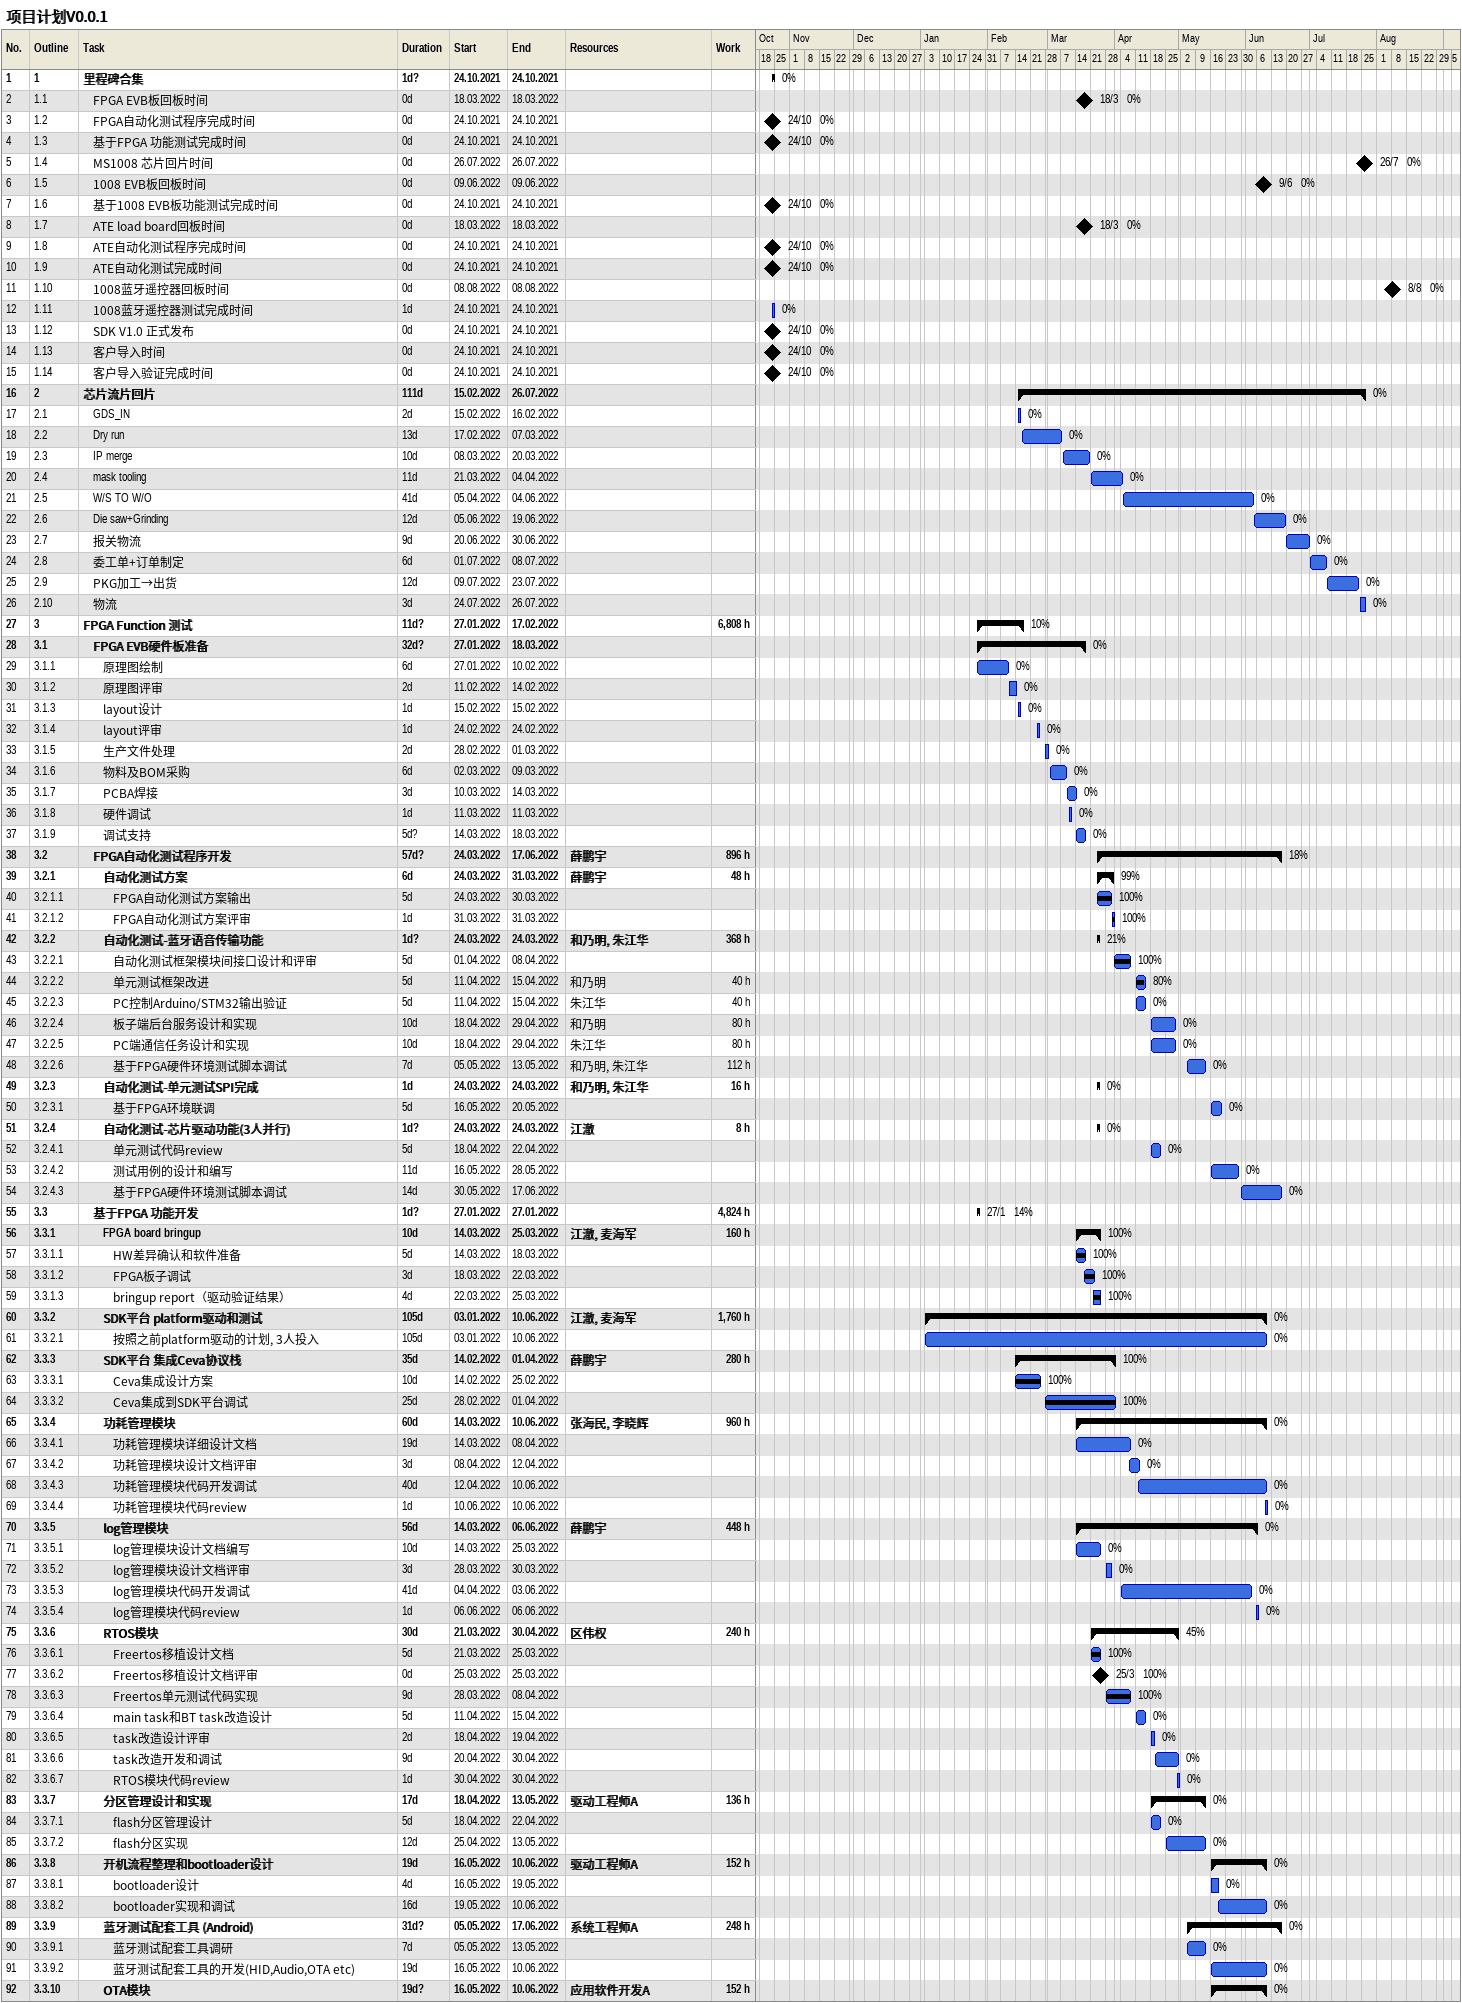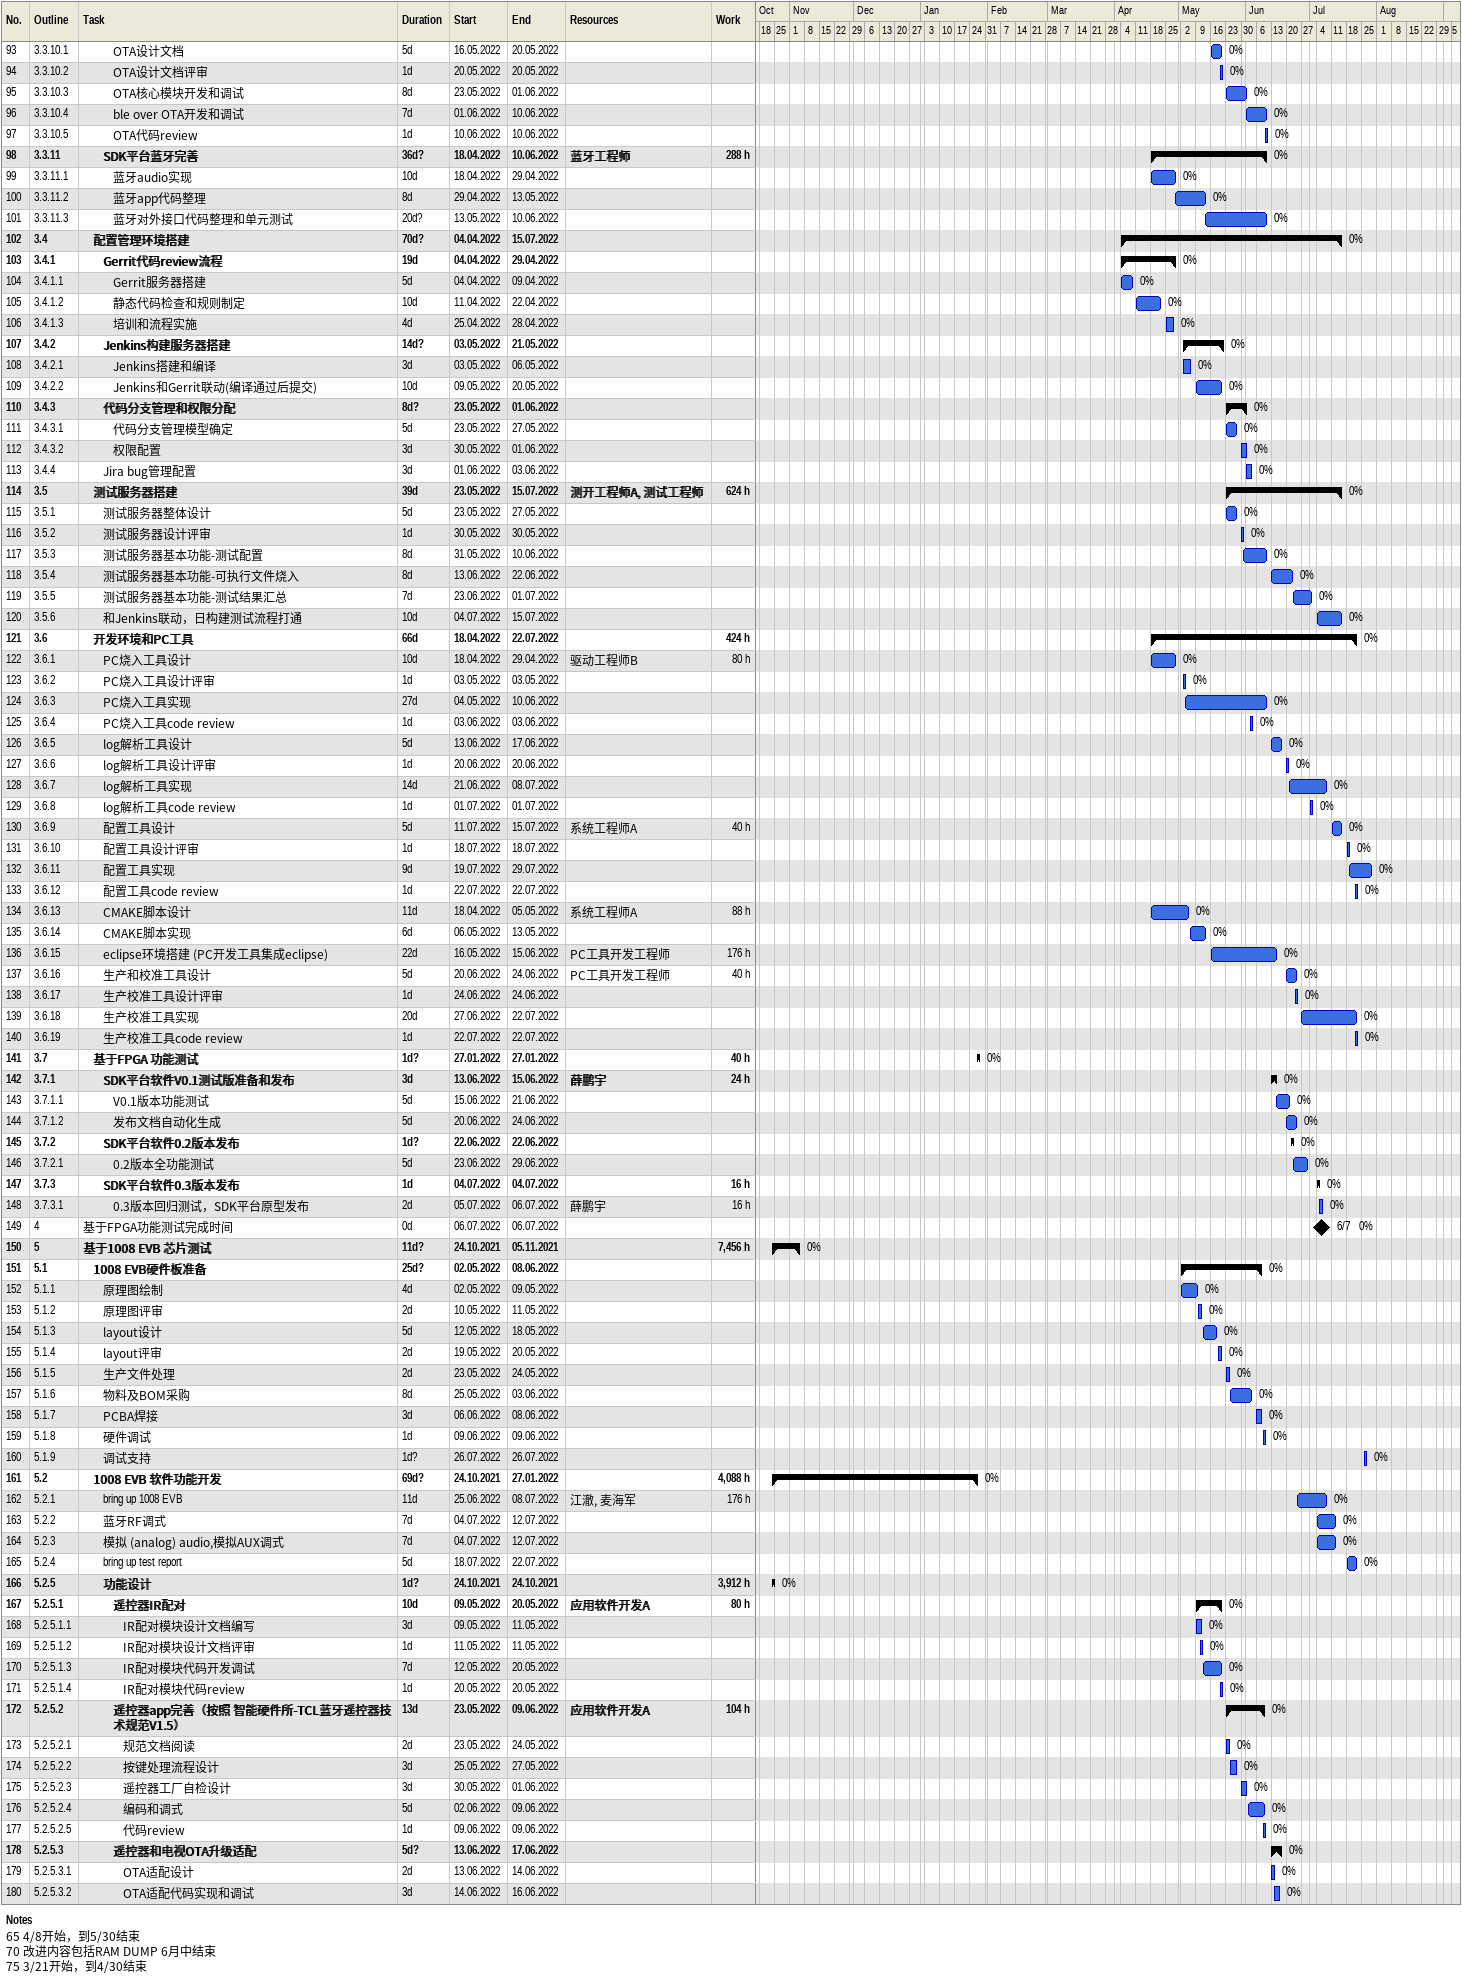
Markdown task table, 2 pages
项目计划V0.0.1

| ID | WBS | Task | Duration | Start | Finish | Resources | % complete | Work (h) |
|---|---|---|---|---|---|---|---|---|
| 1 | 1 | **里程碑合集** | 1d? | 2021-10-24 | 2021-10-24 |  | 0 |  |
| 2 | 1.1 | FPGA EVB板回板时间 | 0d | 2022-03-18 | 2022-03-18 |  | 0 |  |
| 3 | 1.2 | FPGA自动化测试程序完成时间 | 0d | 2021-10-24 | 2021-10-24 |  | 0 |  |
| 4 | 1.3 | 基于FPGA 功能测试完成时间 | 0d | 2021-10-24 | 2021-10-24 |  | 0 |  |
| 5 | 1.4 | MS1008 芯片回片时间 | 0d | 2022-07-26 | 2022-07-26 |  | 0 |  |
| 6 | 1.5 | 1008 EVB板回板时间 | 0d | 2022-06-09 | 2022-06-09 |  | 0 |  |
| 7 | 1.6 | 基于1008 EVB板功能测试完成时间 | 0d | 2021-10-24 | 2021-10-24 |  | 0 |  |
| 8 | 1.7 | ATE load board回板时间 | 0d | 2022-03-18 | 2022-03-18 |  | 0 |  |
| 9 | 1.8 | ATE自动化测试程序完成时间 | 0d | 2021-10-24 | 2021-10-24 |  | 0 |  |
| 10 | 1.9 | ATE自动化测试完成时间 | 0d | 2021-10-24 | 2021-10-24 |  | 0 |  |
| 11 | 1.10 | 1008蓝牙遥控器回板时间 | 0d | 2022-08-08 | 2022-08-08 |  | 0 |  |
| 12 | 1.11 | 1008蓝牙遥控器测试完成时间 | 1d | 2021-10-24 | 2021-10-24 |  | 0 |  |
| 13 | 1.12 | SDK V1.0 正式发布 | 0d | 2021-10-24 | 2021-10-24 |  | 0 |  |
| 14 | 1.13 | 客户导入时间 | 0d | 2021-10-24 | 2021-10-24 |  | 0 |  |
| 15 | 1.14 | 客户导入验证完成时间 | 0d | 2021-10-24 | 2021-10-24 |  | 0 |  |
| 16 | 2 | **芯片流片回片** | 111d | 2022-02-15 | 2022-07-26 |  | 0 |  |
| 17 | 2.1 | GDS_IN | 2d | 2022-02-15 | 2022-02-16 |  | 0 |  |
| 18 | 2.2 | Dry run | 13d | 2022-02-17 | 2022-03-07 |  | 0 |  |
| 19 | 2.3 | IP merge | 10d | 2022-03-08 | 2022-03-20 |  | 0 |  |
| 20 | 2.4 | mask tooling | 11d | 2022-03-21 | 2022-04-04 |  | 0 |  |
| 21 | 2.5 | W/S TO W/O | 41d | 2022-04-05 | 2022-06-04 |  | 0 |  |
| 22 | 2.6 | Die saw+Grinding | 12d | 2022-06-05 | 2022-06-19 |  | 0 |  |
| 23 | 2.7 | 报关物流 | 9d | 2022-06-20 | 2022-06-30 |  | 0 |  |
| 24 | 2.8 | 委工单+订单制定 | 6d | 2022-07-01 | 2022-07-08 |  | 0 |  |
| 25 | 2.9 | PKG加工→出货 | 12d | 2022-07-09 | 2022-07-23 |  | 0 |  |
| 26 | 2.10 | 物流 | 3d | 2022-07-24 | 2022-07-26 |  | 0 |  |
| 27 | 3 | **FPGA Function 测试** | 11d? | 2022-01-27 | 2022-02-17 |  | 10 | 6808 |
| 28 | 3.1 | **FPGA EVB硬件板准备** | 32d? | 2022-01-27 | 2022-03-18 |  | 0 |  |
| 29 | 3.1.1 | 原理图绘制 | 6d | 2022-01-27 | 2022-02-10 |  | 0 |  |
| 30 | 3.1.2 | 原理图评审 | 2d | 2022-02-11 | 2022-02-14 |  | 0 |  |
| 31 | 3.1.3 | layout设计 | 1d | 2022-02-15 | 2022-02-15 |  | 0 |  |
| 32 | 3.1.4 | layout评审 | 1d | 2022-02-24 | 2022-02-24 |  | 0 |  |
| 33 | 3.1.5 | 生产文件处理 | 2d | 2022-02-28 | 2022-03-01 |  | 0 |  |
| 34 | 3.1.6 | 物料及BOM采购 | 6d | 2022-03-02 | 2022-03-09 |  | 0 |  |
| 35 | 3.1.7 | PCBA焊接 | 3d | 2022-03-10 | 2022-03-14 |  | 0 |  |
| 36 | 3.1.8 | 硬件调试 | 1d | 2022-03-11 | 2022-03-11 |  | 0 |  |
| 37 | 3.1.9 | 调试支持 | 5d? | 2022-03-14 | 2022-03-18 |  | 0 |  |
| 38 | 3.2 | **FPGA自动化测试程序开发** | 57d? | 2022-03-24 | 2022-06-17 | 薛鹏宇 | 18 | 896 |
| 39 | 3.2.1 | **自动化测试方案** | 6d | 2022-03-24 | 2022-03-31 | 薛鹏宇 | 99 | 48 |
| 40 | 3.2.1.1 | FPGA自动化测试方案输出 | 5d | 2022-03-24 | 2022-03-30 |  | 100 |  |
| 41 | 3.2.1.2 | FPGA自动化测试方案评审 | 1d | 2022-03-31 | 2022-03-31 |  | 100 |  |
| 42 | 3.2.2 | **自动化测试-蓝牙语音传输功能** | 1d? | 2022-03-24 | 2022-03-24 | 和乃明, 朱江华 | 21 | 368 |
| 43 | 3.2.2.1 | 自动化测试框架模块间接口设计和评审 | 5d | 2022-04-01 | 2022-04-08 |  | 100 |  |
| 44 | 3.2.2.2 | 单元测试框架改进 | 5d | 2022-04-11 | 2022-04-15 | 和乃明 | 80 | 40 |
| 45 | 3.2.2.3 | PC控制Arduino/STM32输出验证 | 5d | 2022-04-11 | 2022-04-15 | 朱江华 | 0 | 40 |
| 46 | 3.2.2.4 | 板子端后台服务设计和实现 | 10d | 2022-04-18 | 2022-04-29 | 和乃明 | 0 | 80 |
| 47 | 3.2.2.5 | PC端通信任务设计和实现 | 10d | 2022-04-18 | 2022-04-29 | 朱江华 | 0 | 80 |
| 48 | 3.2.2.6 | 基于FPGA硬件环境测试脚本调试 | 7d | 2022-05-05 | 2022-05-13 | 和乃明, 朱江华 | 0 | 112 |
| 49 | 3.2.3 | **自动化测试-单元测试SPI完成** | 1d | 2022-03-24 | 2022-03-24 | 和乃明, 朱江华 | 0 | 16 |
| 50 | 3.2.3.1 | 基于FPGA环境联调 | 5d | 2022-05-16 | 2022-05-20 |  | 0 |  |
| 51 | 3.2.4 | **自动化测试-芯片驱动功能(3人并行)** | 1d? | 2022-03-24 | 2022-03-24 | 江澈 | 0 | 8 |
| 52 | 3.2.4.1 | 单元测试代码review | 5d | 2022-04-18 | 2022-04-22 |  | 0 |  |
| 53 | 3.2.4.2 | 测试用例的设计和编写 | 11d | 2022-05-16 | 2022-05-28 |  | 0 |  |
| 54 | 3.2.4.3 | 基于FPGA硬件环境测试脚本调试 | 14d | 2022-05-30 | 2022-06-17 |  | 0 |  |
| 55 | 3.3 | **基于FPGA 功能开发** | 1d? | 2022-01-27 | 2022-01-27 |  | 14 | 4824 |
| 56 | 3.3.1 | **FPGA board bringup** | 10d | 2022-03-14 | 2022-03-25 | 江澈, 麦海军 | 100 | 160 |
| 57 | 3.3.1.1 | HW差异确认和软件准备 | 5d | 2022-03-14 | 2022-03-18 |  | 100 |  |
| 58 | 3.3.1.2 | FPGA板子调试 | 3d | 2022-03-18 | 2022-03-22 |  | 100 |  |
| 59 | 3.3.1.3 | bringup report（驱动验证结果） | 4d | 2022-03-22 | 2022-03-25 |  | 100 |  |
| 60 | 3.3.2 | **SDK平台 platform驱动和测试** | 105d | 2022-01-03 | 2022-06-10 | 江澈, 麦海军 | 0 | 1760 |
| 61 | 3.3.2.1 | 按照之前platform驱动的计划, 3人投入 | 105d | 2022-01-03 | 2022-06-10 |  | 0 |  |
| 62 | 3.3.3 | **SDK平台 集成Ceva协议栈** | 35d | 2022-02-14 | 2022-04-01 | 薛鹏宇 | 100 | 280 |
| 63 | 3.3.3.1 | Ceva集成设计方案 | 10d | 2022-02-14 | 2022-02-25 |  | 100 |  |
| 64 | 3.3.3.2 | Ceva集成到SDK平台调试 | 25d | 2022-02-28 | 2022-04-01 |  | 100 |  |
| 65 | 3.3.4 | **功耗管理模块** | 60d | 2022-03-14 | 2022-06-10 | 张海民, 李晓辉 | 0 | 960 |
| 66 | 3.3.4.1 | 功耗管理模块详细设计文档 | 19d | 2022-03-14 | 2022-04-08 |  | 0 |  |
| 67 | 3.3.4.2 | 功耗管理模块设计文档评审 | 3d | 2022-04-08 | 2022-04-12 |  | 0 |  |
| 68 | 3.3.4.3 | 功耗管理模块代码开发调试 | 40d | 2022-04-12 | 2022-06-10 |  | 0 |  |
| 69 | 3.3.4.4 | 功耗管理模块代码review | 1d | 2022-06-10 | 2022-06-10 |  | 0 |  |
| 70 | 3.3.5 | **log管理模块** | 56d | 2022-03-14 | 2022-06-06 | 薛鹏宇 | 0 | 448 |
| 71 | 3.3.5.1 | log管理模块设计文档编写 | 10d | 2022-03-14 | 2022-03-25 |  | 0 |  |
| 72 | 3.3.5.2 | log管理模块设计文档评审 | 3d | 2022-03-28 | 2022-03-30 |  | 0 |  |
| 73 | 3.3.5.3 | log管理模块代码开发调试 | 41d | 2022-04-04 | 2022-06-03 |  | 0 |  |
| 74 | 3.3.5.4 | log管理模块代码review | 1d | 2022-06-06 | 2022-06-06 |  | 0 |  |
| 75 | 3.3.6 | **RTOS模块** | 30d | 2022-03-21 | 2022-04-30 | 区伟权 | 45 | 240 |
| 76 | 3.3.6.1 | Freertos移植设计文档 | 5d | 2022-03-21 | 2022-03-25 |  | 100 |  |
| 77 | 3.3.6.2 | Freertos移植设计文档评审 | 0d | 2022-03-25 | 2022-03-25 |  | 100 |  |
| 78 | 3.3.6.3 | Freertos单元测试代码实现 | 9d | 2022-03-28 | 2022-04-08 |  | 100 |  |
| 79 | 3.3.6.4 | main task和BT task改造设计 | 5d | 2022-04-11 | 2022-04-15 |  | 0 |  |
| 80 | 3.3.6.5 | task改造设计评审 | 2d | 2022-04-18 | 2022-04-19 |  | 0 |  |
| 81 | 3.3.6.6 | task改造开发和调试 | 9d | 2022-04-20 | 2022-04-30 |  | 0 |  |
| 82 | 3.3.6.7 | RTOS模块代码review | 1d | 2022-04-30 | 2022-04-30 |  | 0 |  |
| 83 | 3.3.7 | **分区管理设计和实现** | 17d | 2022-04-18 | 2022-05-13 | 驱动工程师A | 0 | 136 |
| 84 | 3.3.7.1 | flash分区管理设计 | 5d | 2022-04-18 | 2022-04-22 |  | 0 |  |
| 85 | 3.3.7.2 | flash分区实现 | 12d | 2022-04-25 | 2022-05-13 |  | 0 |  |
| 86 | 3.3.8 | **开机流程整理和bootloader设计** | 19d | 2022-05-16 | 2022-06-10 | 驱动工程师A | 0 | 152 |
| 87 | 3.3.8.1 | bootloader设计 | 4d | 2022-05-16 | 2022-05-19 |  | 0 |  |
| 88 | 3.3.8.2 | bootloader实现和调试 | 16d | 2022-05-19 | 2022-06-10 |  | 0 |  |
| 89 | 3.3.9 | **蓝牙测试配套工具 (Android)** | 31d? | 2022-05-05 | 2022-06-17 | 系统工程师A | 0 | 248 |
| 90 | 3.3.9.1 | 蓝牙测试配套工具调研 | 7d | 2022-05-05 | 2022-05-13 |  | 0 |  |
| 91 | 3.3.9.2 | 蓝牙测试配套工具的开发(HID,Audio,OTA etc) | 19d | 2022-05-16 | 2022-06-10 |  | 0 |  |
| 92 | 3.3.10 | **OTA模块** | 19d? | 2022-05-16 | 2022-06-10 | 应用软件开发A | 0 | 152 |
| 93 | 3.3.10.1 | OTA设计文档 | 5d | 2022-05-16 | 2022-05-20 |  | 0 |  |
| 94 | 3.3.10.2 | OTA设计文档评审 | 1d | 2022-05-20 | 2022-05-20 |  | 0 |  |
| 95 | 3.3.10.3 | OTA核心模块开发和调试 | 8d | 2022-05-23 | 2022-06-01 |  | 0 |  |
| 96 | 3.3.10.4 | ble over OTA开发和调试 | 7d | 2022-06-01 | 2022-06-10 |  | 0 |  |
| 97 | 3.3.10.5 | OTA代码review | 1d | 2022-06-10 | 2022-06-10 |  | 0 |  |
| 98 | 3.3.11 | **SDK平台蓝牙完善** | 36d? | 2022-04-18 | 2022-06-10 | 蓝牙工程师 | 0 | 288 |
| 99 | 3.3.11.1 | 蓝牙audio实现 | 10d | 2022-04-18 | 2022-04-29 |  | 0 |  |
| 100 | 3.3.11.2 | 蓝牙app代码整理 | 8d | 2022-04-29 | 2022-05-13 |  | 0 |  |
| 101 | 3.3.11.3 | 蓝牙对外接口代码整理和单元测试 | 20d? | 2022-05-13 | 2022-06-10 |  | 0 |  |
| 102 | 3.4 | **配置管理环境搭建** | 70d? | 2022-04-04 | 2022-07-15 |  | 0 |  |
| 103 | 3.4.1 | **Gerrit代码review流程** | 19d | 2022-04-04 | 2022-04-29 |  | 0 |  |
| 104 | 3.4.1.1 | Gerrit服务器搭建 | 5d | 2022-04-04 | 2022-04-09 |  | 0 |  |
| 105 | 3.4.1.2 | 静态代码检查和规则制定 | 10d | 2022-04-11 | 2022-04-22 |  | 0 |  |
| 106 | 3.4.1.3 | 培训和流程实施 | 4d | 2022-04-25 | 2022-04-28 |  | 0 |  |
| 107 | 3.4.2 | **Jenkins构建服务器搭建** | 14d? | 2022-05-03 | 2022-05-21 |  | 0 |  |
| 108 | 3.4.2.1 | Jenkins搭建和编译 | 3d | 2022-05-03 | 2022-05-06 |  | 0 |  |
| 109 | 3.4.2.2 | Jenkins和Gerrit联动(编译通过后提交) | 10d | 2022-05-09 | 2022-05-20 |  | 0 |  |
| 110 | 3.4.3 | **代码分支管理和权限分配** | 8d? | 2022-05-23 | 2022-06-01 |  | 0 |  |
| 111 | 3.4.3.1 | 代码分支管理模型确定 | 5d | 2022-05-23 | 2022-05-27 |  | 0 |  |
| 112 | 3.4.3.2 | 权限配置 | 3d | 2022-05-30 | 2022-06-01 |  | 0 |  |
| 113 | 3.4.4 | Jira bug管理配置 | 3d | 2022-06-01 | 2022-06-03 |  | 0 |  |
| 114 | 3.5 | **测试服务器搭建** | 39d | 2022-05-23 | 2022-07-15 | 测开工程师A, 测试工程师 | 0 | 624 |
| 115 | 3.5.1 | 测试服务器整体设计 | 5d | 2022-05-23 | 2022-05-27 |  | 0 |  |
| 116 | 3.5.2 | 测试服务器设计评审 | 1d | 2022-05-30 | 2022-05-30 |  | 0 |  |
| 117 | 3.5.3 | 测试服务器基本功能-测试配置 | 8d | 2022-05-31 | 2022-06-10 |  | 0 |  |
| 118 | 3.5.4 | 测试服务器基本功能-可执行文件烧入 | 8d | 2022-06-13 | 2022-06-22 |  | 0 |  |
| 119 | 3.5.5 | 测试服务器基本功能-测试结果汇总 | 7d | 2022-06-23 | 2022-07-01 |  | 0 |  |
| 120 | 3.5.6 | 和Jenkins联动，日构建测试流程打通 | 10d | 2022-07-04 | 2022-07-15 |  | 0 |  |
| 121 | 3.6 | **开发环境和PC工具** | 66d | 2022-04-18 | 2022-07-22 |  | 0 | 424 |
| 122 | 3.6.1 | PC烧入工具设计 | 10d | 2022-04-18 | 2022-04-29 | 驱动工程师B | 0 | 80 |
| 123 | 3.6.2 | PC烧入工具设计评审 | 1d | 2022-05-03 | 2022-05-03 |  | 0 |  |
| 124 | 3.6.3 | PC烧入工具实现 | 27d | 2022-05-04 | 2022-06-10 |  | 0 |  |
| 125 | 3.6.4 | PC烧入工具code review | 1d | 2022-06-03 | 2022-06-03 |  | 0 |  |
| 126 | 3.6.5 | log解析工具设计 | 5d | 2022-06-13 | 2022-06-17 |  | 0 |  |
| 127 | 3.6.6 | log解析工具设计评审 | 1d | 2022-06-20 | 2022-06-20 |  | 0 |  |
| 128 | 3.6.7 | log解析工具实现 | 14d | 2022-06-21 | 2022-07-08 |  | 0 |  |
| 129 | 3.6.8 | log解析工具code review | 1d | 2022-07-01 | 2022-07-01 |  | 0 |  |
| 130 | 3.6.9 | 配置工具设计 | 5d | 2022-07-11 | 2022-07-15 | 系统工程师A | 0 | 40 |
| 131 | 3.6.10 | 配置工具设计评审 | 1d | 2022-07-18 | 2022-07-18 |  | 0 |  |
| 132 | 3.6.11 | 配置工具实现 | 9d | 2022-07-19 | 2022-07-29 |  | 0 |  |
| 133 | 3.6.12 | 配置工具code review | 1d | 2022-07-22 | 2022-07-22 |  | 0 |  |
| 134 | 3.6.13 | CMAKE脚本设计 | 11d | 2022-04-18 | 2022-05-05 | 系统工程师A | 0 | 88 |
| 135 | 3.6.14 | CMAKE脚本实现 | 6d | 2022-05-06 | 2022-05-13 |  | 0 |  |
| 136 | 3.6.15 | eclipse环境搭建 (PC开发工具集成eclipse) | 22d | 2022-05-16 | 2022-06-15 | PC工具开发工程师 | 0 | 176 |
| 137 | 3.6.16 | 生产和校准工具设计 | 5d | 2022-06-20 | 2022-06-24 | PC工具开发工程师 | 0 | 40 |
| 138 | 3.6.17 | 生产校准工具设计评审 | 1d | 2022-06-24 | 2022-06-24 |  | 0 |  |
| 139 | 3.6.18 | 生产校准工具实现 | 20d | 2022-06-27 | 2022-07-22 |  | 0 |  |
| 140 | 3.6.19 | 生产校准工具code review | 1d | 2022-07-22 | 2022-07-22 |  | 0 |  |
| 141 | 3.7 | **基于FPGA 功能测试** | 1d? | 2022-01-27 | 2022-01-27 |  | 0 | 40 |
| 142 | 3.7.1 | **SDK平台软件V0.1测试版准备和发布** | 3d | 2022-06-13 | 2022-06-15 | 薛鹏宇 | 0 | 24 |
| 143 | 3.7.1.1 | V0.1版本功能测试 | 5d | 2022-06-15 | 2022-06-21 |  | 0 |  |
| 144 | 3.7.1.2 | 发布文档自动化生成 | 5d | 2022-06-20 | 2022-06-24 |  | 0 |  |
| 145 | 3.7.2 | **SDK平台软件0.2版本发布** | 1d? | 2022-06-22 | 2022-06-22 |  | 0 |  |
| 146 | 3.7.2.1 | 0.2版本全功能测试 | 5d | 2022-06-23 | 2022-06-29 |  | 0 |  |
| 147 | 3.7.3 | **SDK平台软件0.3版本发布** | 1d | 2022-07-04 | 2022-07-04 |  | 0 | 16 |
| 148 | 3.7.3.1 | 0.3版本回归测试，SDK平台原型发布 | 2d | 2022-07-05 | 2022-07-06 | 薛鹏宇 | 0 | 16 |
| 149 | 4 | 基于FPGA功能测试完成时间 | 0d | 2022-07-06 | 2022-07-06 |  | 0 |  |
| 150 | 5 | **基于1008 EVB 芯片测试** | 11d? | 2021-10-24 | 2021-11-05 |  | 0 | 7456 |
| 151 | 5.1 | **1008 EVB硬件板准备** | 25d? | 2022-05-02 | 2022-06-08 |  | 0 |  |
| 152 | 5.1.1 | 原理图绘制 | 4d | 2022-05-02 | 2022-05-09 |  | 0 |  |
| 153 | 5.1.2 | 原理图评审 | 2d | 2022-05-10 | 2022-05-11 |  | 0 |  |
| 154 | 5.1.3 | layout设计 | 5d | 2022-05-12 | 2022-05-18 |  | 0 |  |
| 155 | 5.1.4 | layout评审 | 2d | 2022-05-19 | 2022-05-20 |  | 0 |  |
| 156 | 5.1.5 | 生产文件处理 | 2d | 2022-05-23 | 2022-05-24 |  | 0 |  |
| 157 | 5.1.6 | 物料及BOM采购 | 8d | 2022-05-25 | 2022-06-03 |  | 0 |  |
| 158 | 5.1.7 | PCBA焊接 | 3d | 2022-06-06 | 2022-06-08 |  | 0 |  |
| 159 | 5.1.8 | 硬件调试 | 1d | 2022-06-09 | 2022-06-09 |  | 0 |  |
| 160 | 5.1.9 | 调试支持 | 1d? | 2022-07-26 | 2022-07-26 |  | 0 |  |
| 161 | 5.2 | **1008 EVB 软件功能开发** | 69d? | 2021-10-24 | 2022-01-27 |  | 0 | 4088 |
| 162 | 5.2.1 | bring up 1008 EVB | 11d | 2022-06-25 | 2022-07-08 | 江澈, 麦海军 | 0 | 176 |
| 163 | 5.2.2 | 蓝牙RF调式 | 7d | 2022-07-04 | 2022-07-12 |  | 0 |  |
| 164 | 5.2.3 | 模拟 (analog) audio,模拟AUX调式 | 7d | 2022-07-04 | 2022-07-12 |  | 0 |  |
| 165 | 5.2.4 | bring up test report | 5d | 2022-07-18 | 2022-07-22 |  | 0 |  |
| 166 | 5.2.5 | **功能设计** | 1d? | 2021-10-24 | 2021-10-24 |  | 0 | 3912 |
| 167 | 5.2.5.1 | **遥控器IR配对** | 10d | 2022-05-09 | 2022-05-20 | 应用软件开发A | 0 | 80 |
| 168 | 5.2.5.1.1 | IR配对模块设计文档编写 | 3d | 2022-05-09 | 2022-05-11 |  | 0 |  |
| 169 | 5.2.5.1.2 | IR配对模块设计文档评审 | 1d | 2022-05-11 | 2022-05-11 |  | 0 |  |
| 170 | 5.2.5.1.3 | IR配对模块代码开发调试 | 7d | 2022-05-12 | 2022-05-20 |  | 0 |  |
| 171 | 5.2.5.1.4 | IR配对模块代码review | 1d | 2022-05-20 | 2022-05-20 |  | 0 |  |
| 172 | 5.2.5.2 | **遥控器app完善（按照 智能硬件所-TCL蓝牙遥控器技术规范V1.5）** | 13d | 2022-05-23 | 2022-06-09 | 应用软件开发A | 0 | 104 |
| 173 | 5.2.5.2.1 | 规范文档阅读 | 2d | 2022-05-23 | 2022-05-24 |  | 0 |  |
| 174 | 5.2.5.2.2 | 按键处理流程设计 | 3d | 2022-05-25 | 2022-05-27 |  | 0 |  |
| 175 | 5.2.5.2.3 | 遥控器工厂自检设计 | 3d | 2022-05-30 | 2022-06-01 |  | 0 |  |
| 176 | 5.2.5.2.4 | 编码和调式 | 5d | 2022-06-02 | 2022-06-09 |  | 0 |  |
| 177 | 5.2.5.2.5 | 代码review | 1d | 2022-06-09 | 2022-06-09 |  | 0 |  |
| 178 | 5.2.5.3 | **遥控器和电视OTA升级适配** | 5d? | 2022-06-13 | 2022-06-17 |  | 0 |  |
| 179 | 5.2.5.3.1 | OTA适配设计 | 2d | 2022-06-13 | 2022-06-14 |  | 0 |  |
| 180 | 5.2.5.3.2 | OTA适配代码实现和调试 | 3d | 2022-06-14 | 2022-06-16 |  | 0 |  |

Notes
- 65: 4/8开始，到5/30结束
- 70: 改进内容包括RAM DUMP 6月中结束
- 75: 3/21开始，到4/30结束
